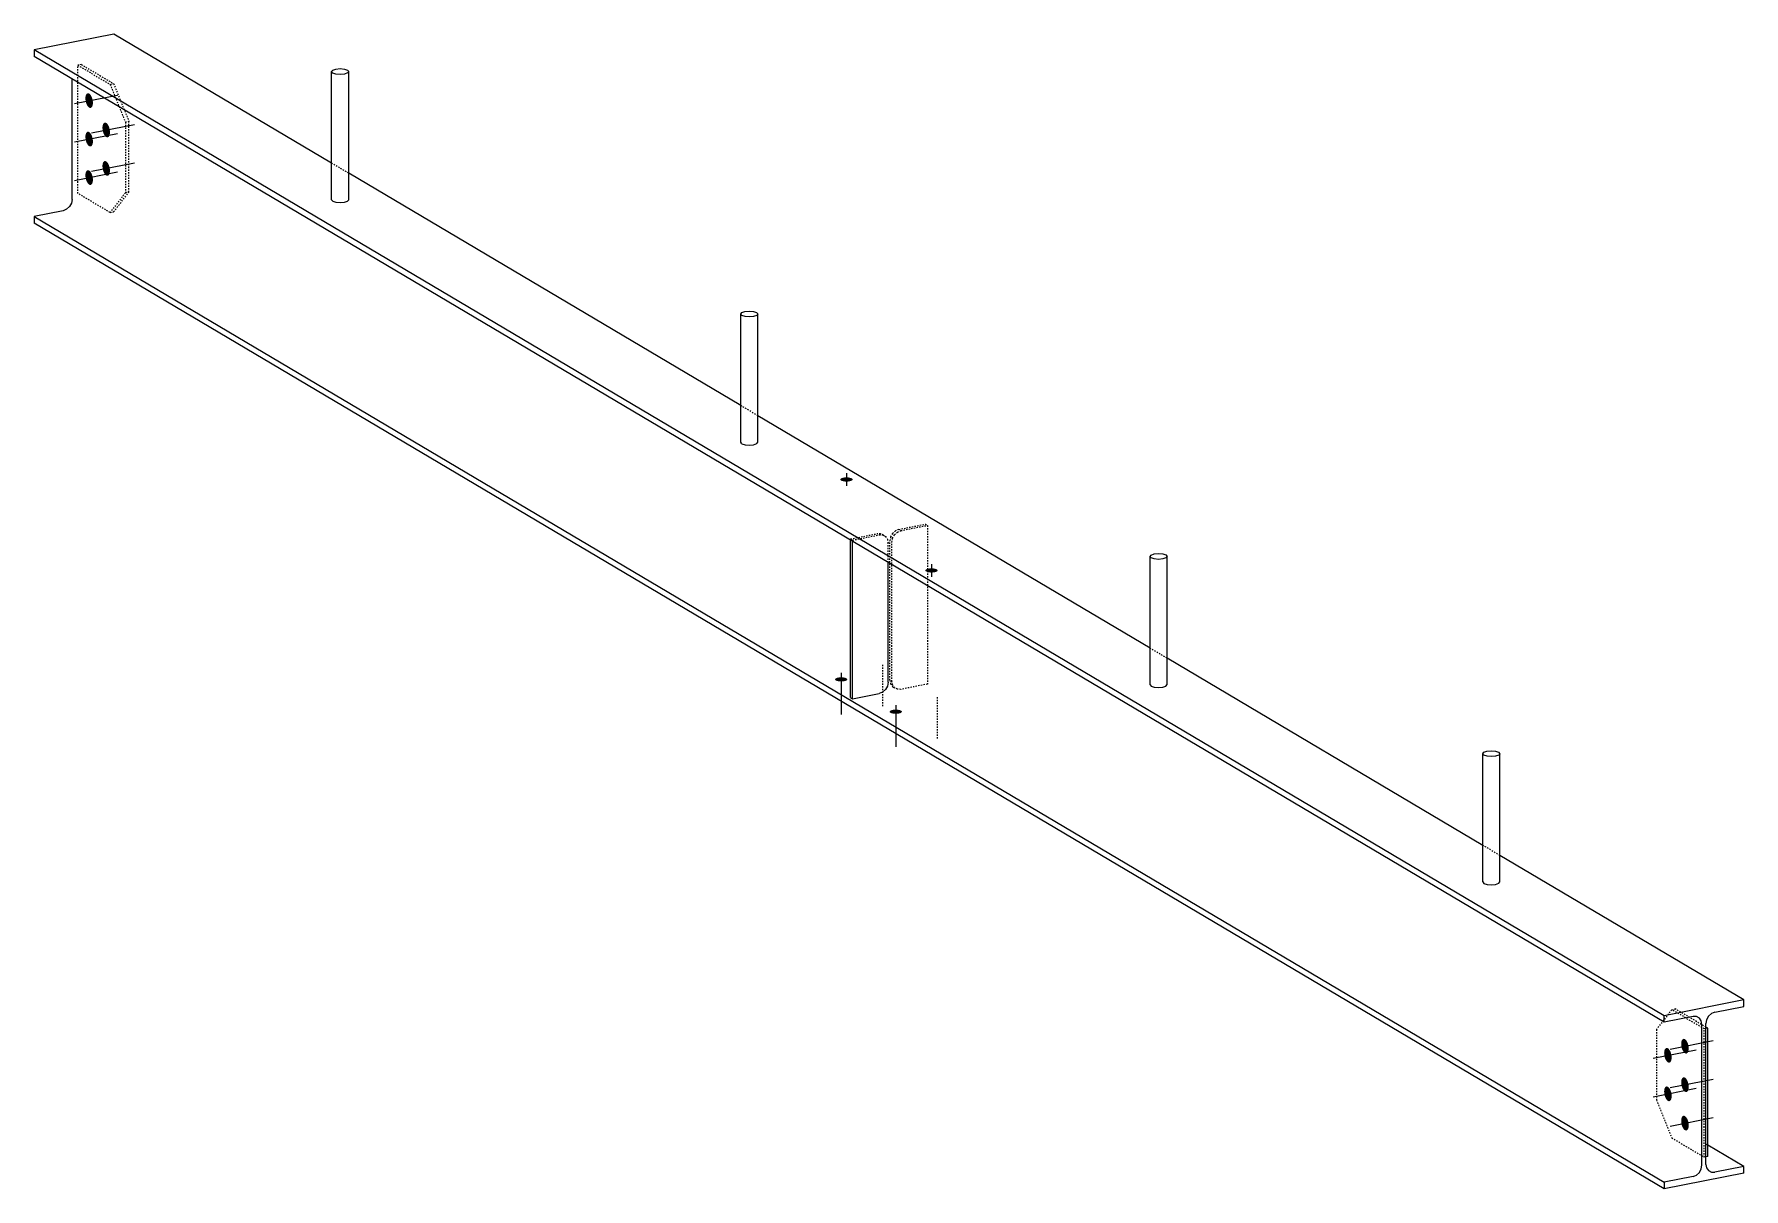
# Model space of a CAD drawing. Header units: millimetres. Extents: x 29 to 27149, y 7 to 1721.
# Drawn here: x 29 to 2536, y 29 to 1721 of the extents above; entities that cross this region are included whole.
import ezdxf

# ---------------------------------------------------------------- set-up
doc = ezdxf.new("R2010")
doc.units = ezdxf.units.MM
doc.linetypes.add('DXK_LINE_DOT2', pattern=[3.9198, 1.9599, -1.9599])
doc.layers.add('STÅL', color=7, linetype='Continuous')

msp = doc.modelspace()

# ---------------------------------------------------------------- hatches: boundary and pattern name
at = {"layer": 'STÅL', "linetype": 'Continuous'}
for points in [[(114.5, 1625), (114.8, 1622.8), (114.9, 1620.6), (114.8, 1618.5), (114.4, 1616.7), (113.8, 1615.2), (113, 1614.1), (112, 1613.4), (111, 1613.2), (109.9, 1613.5), (108.7, 1614.2), (107.6, 1615.3), (106.6, 1616.9), (105.6, 1618.7), (104.9, 1620.8), (104.3, 1623), (104, 1625.3), (103.9, 1627.5), (104, 1629.6), (104.4, 1631.4), (105, 1632.9), (105.8, 1634), (106.8, 1634.7), (107.8, 1634.9), (108.9, 1634.6), (110.1, 1633.9), (111.2, 1632.7), (112.2, 1631.2), (113.2, 1629.3), (113.9, 1627.3)], [(139.5, 1582), (139.8, 1579.8), (139.9, 1577.6), (139.8, 1575.5), (139.4, 1573.7), (138.8, 1572.2), (138, 1571.1), (137, 1570.4), (136, 1570.2), (134.9, 1570.5), (133.7, 1571.2), (132.6, 1572.3), (131.6, 1573.9), (130.6, 1575.7), (129.9, 1577.8), (129.3, 1580), (129, 1582.3), (128.9, 1584.5), (129, 1586.6), (129.4, 1588.4), (130, 1589.9), (130.8, 1591), (131.8, 1591.7), (132.8, 1591.9), (133.9, 1591.6), (135.1, 1590.9), (136.2, 1589.7), (137.2, 1588.2), (138.2, 1586.3), (138.9, 1584.3)], [(114.5, 1568.7), (114.8, 1566.4), (114.9, 1564.2), (114.8, 1562.1), (114.4, 1560.3), (113.8, 1558.8), (113, 1557.7), (112, 1557), (111, 1556.8), (109.9, 1557.1), (108.7, 1557.8), (107.6, 1559), (106.6, 1560.5), (105.6, 1562.3), (104.9, 1564.4), (104.3, 1566.7), (104, 1568.9), (103.9, 1571.1), (104, 1573.2), (104.4, 1575), (105, 1576.5), (105.8, 1577.6), (106.8, 1578.3), (107.8, 1578.5), (108.9, 1578.2), (110.1, 1577.5), (111.2, 1576.3), (112.2, 1574.8), (113.2, 1573), (113.9, 1570.9)], [(139.5, 1525.7), (139.8, 1523.4), (139.9, 1521.2), (139.8, 1519.1), (139.4, 1517.3), (138.8, 1515.8), (138, 1514.7), (137, 1514), (136, 1513.8), (134.9, 1514.1), (133.7, 1514.8), (132.6, 1516), (131.6, 1517.5), (130.6, 1519.3), (129.9, 1521.4), (129.3, 1523.7), (129, 1525.9), (128.9, 1528.1), (129, 1530.2), (129.4, 1532), (130, 1533.5), (130.8, 1534.6), (131.8, 1535.3), (132.8, 1535.5), (133.9, 1535.2), (135.1, 1534.5), (136.2, 1533.3), (137.2, 1531.8), (138.2, 1530), (138.9, 1527.9)], [(114.5, 1512.3), (114.8, 1510), (114.9, 1507.8), (114.8, 1505.7), (114.4, 1503.9), (113.8, 1502.4), (113, 1501.3), (112, 1500.6), (111, 1500.4), (109.9, 1500.7), (108.7, 1501.4), (107.6, 1502.6), (106.6, 1504.1), (105.6, 1506), (104.9, 1508), (104.3, 1510.3), (104, 1512.5), (103.9, 1514.7), (104, 1516.8), (104.4, 1518.6), (105, 1520.1), (105.8, 1521.2), (106.8, 1521.9), (107.8, 1522.1), (108.9, 1521.8), (110.1, 1521.1), (111.2, 1520), (112.2, 1518.4), (113.2, 1516.6), (113.9, 1514.5)], [(1219.9, 1065.6), (1218.1, 1065.6), (1216.3, 1065.8), (1214.6, 1066.2), (1213.2, 1066.6), (1212.1, 1067.1), (1211.4, 1067.7), (1211, 1068.3), (1211, 1069), (1211.4, 1069.6), (1212.1, 1070.2), (1213.2, 1070.7), (1214.6, 1071.1), (1216.3, 1071.5), (1218.1, 1071.7), (1219.9, 1071.7), (1221.8, 1071.7), (1223.6, 1071.5), (1225.2, 1071.1), (1226.6, 1070.7), (1227.7, 1070.2), (1228.5, 1069.6), (1228.9, 1069), (1228.9, 1068.3), (1228.5, 1067.7), (1227.7, 1067.1), (1226.6, 1066.6), (1225.2, 1066.2), (1223.6, 1065.8), (1221.8, 1065.6)], [(1344.6, 932.2), (1342.7, 932.3), (1340.9, 932.5), (1339.3, 932.8), (1337.9, 933.2), (1336.8, 933.8), (1336, 934.3), (1335.6, 935), (1335.6, 935.6), (1336, 936.2), (1336.8, 936.8), (1337.9, 937.4), (1339.3, 937.8), (1340.9, 938.1), (1342.7, 938.3), (1344.6, 938.4), (1346.5, 938.3), (1348.2, 938.1), (1349.9, 937.8), (1351.3, 937.4), (1352.4, 936.8), (1353.1, 936.2), (1353.5, 935.6), (1353.5, 935), (1353.1, 934.3), (1352.4, 933.8), (1351.3, 933.2), (1349.9, 932.8), (1348.2, 932.5), (1346.5, 932.3)], [(1212.1, 772.5), (1210.2, 772.6), (1208.5, 772.8), (1206.8, 773.1), (1205.4, 773.5), (1204.3, 774), (1203.6, 774.6), (1203.2, 775.3), (1203.2, 775.9), (1203.6, 776.5), (1204.3, 777.1), (1205.4, 777.6), (1206.8, 778.1), (1208.5, 778.4), (1210.2, 778.6), (1212.1, 778.7), (1214, 778.6), (1215.8, 778.4), (1217.4, 778.1), (1218.8, 777.6), (1219.9, 777.1), (1220.7, 776.5), (1221.1, 775.9), (1221.1, 775.3), (1220.7, 774.6), (1219.9, 774), (1218.8, 773.5), (1217.4, 773.1), (1215.8, 772.8), (1214, 772.6)], [(1292.1, 725.1), (1290.2, 725.2), (1288.5, 725.4), (1286.8, 725.7), (1285.4, 726.1), (1284.3, 726.7), (1283.6, 727.2), (1283.2, 727.9), (1283.2, 728.5), (1283.6, 729.1), (1284.3, 729.7), (1285.4, 730.3), (1286.8, 730.7), (1288.5, 731), (1290.2, 731.2), (1292.1, 731.3), (1294, 731.2), (1295.8, 731), (1297.4, 730.7), (1298.8, 730.3), (1299.9, 729.7), (1300.7, 729.1), (1301.1, 728.5), (1301.1, 727.9), (1300.7, 727.2), (1299.9, 726.7), (1298.8, 726.1), (1297.4, 725.7), (1295.8, 725.4), (1294, 725.2)], [(2429.5, 225.4), (2429.8, 223.2), (2429.9, 221), (2429.8, 218.9), (2429.4, 217.1), (2428.8, 215.6), (2428, 214.5), (2427, 213.8), (2426, 213.6), (2424.9, 213.9), (2423.7, 214.6), (2422.6, 215.8), (2421.6, 217.3), (2420.6, 219.1), (2419.9, 221.2), (2419.3, 223.4), (2419, 225.7), (2418.9, 227.9), (2419, 230), (2419.4, 231.8), (2420, 233.3), (2420.8, 234.4), (2421.8, 235.1), (2422.8, 235.3), (2423.9, 235), (2425.1, 234.3), (2426.2, 233.1), (2427.2, 231.6), (2428.2, 229.8), (2428.9, 227.7)], [(2454.5, 238.8), (2454.8, 236.6), (2454.9, 234.4), (2454.8, 232.3), (2454.4, 230.5), (2453.8, 229), (2453, 227.9), (2452, 227.2), (2451, 227), (2449.9, 227.3), (2448.7, 228), (2447.6, 229.1), (2446.6, 230.7), (2445.6, 232.5), (2444.9, 234.6), (2444.3, 236.8), (2444, 239.1), (2443.9, 241.3), (2444, 243.4), (2444.4, 245.2), (2445, 246.7), (2445.8, 247.8), (2446.8, 248.5), (2447.8, 248.7), (2448.9, 248.4), (2450.1, 247.7), (2451.2, 246.5), (2452.2, 245), (2453.2, 243.1), (2453.9, 241.1)], [(2429.5, 169.1), (2429.8, 166.8), (2429.9, 164.6), (2429.8, 162.5), (2429.4, 160.7), (2428.8, 159.2), (2428, 158.1), (2427, 157.4), (2426, 157.2), (2424.9, 157.5), (2423.7, 158.2), (2422.6, 159.4), (2421.6, 160.9), (2420.6, 162.8), (2419.9, 164.8), (2419.3, 167.1), (2419, 169.3), (2418.9, 171.5), (2419, 173.6), (2419.4, 175.4), (2420, 176.9), (2420.8, 178), (2421.8, 178.7), (2422.8, 178.9), (2423.9, 178.6), (2425.1, 177.9), (2426.2, 176.8), (2427.2, 175.2), (2428.2, 173.4), (2428.9, 171.3)], [(2454.5, 182.4), (2454.8, 180.2), (2454.9, 178), (2454.8, 175.9), (2454.4, 174.1), (2453.8, 172.6), (2453, 171.5), (2452, 170.8), (2451, 170.6), (2449.9, 170.9), (2448.7, 171.6), (2447.6, 172.8), (2446.6, 174.3), (2445.6, 176.1), (2444.9, 178.2), (2444.3, 180.4), (2444, 182.7), (2443.9, 184.9), (2444, 187), (2444.4, 188.8), (2445, 190.3), (2445.8, 191.4), (2446.8, 192.1), (2447.8, 192.3), (2448.9, 192), (2450.1, 191.3), (2451.2, 190.1), (2452.2, 188.6), (2453.2, 186.8), (2453.9, 184.7)], [(2454.5, 126.1), (2454.8, 123.8), (2454.9, 121.6), (2454.8, 119.5), (2454.4, 117.7), (2453.8, 116.2), (2453, 115.1), (2452, 114.4), (2451, 114.2), (2449.9, 114.5), (2448.7, 115.2), (2447.6, 116.4), (2446.6, 117.9), (2445.6, 119.8), (2444.9, 121.8), (2444.3, 124.1), (2444, 126.3), (2443.9, 128.5), (2444, 130.6), (2444.4, 132.4), (2445, 133.9), (2445.8, 135), (2446.8, 135.7), (2447.8, 135.9), (2448.9, 135.6), (2450.1, 134.9), (2451.2, 133.8), (2452.2, 132.2), (2453.2, 130.4), (2453.9, 128.3)]]:
    msp.add_hatch(color=96, dxfattribs=at).paths.add_polyline_path(points)

# ---------------------------------------------------------------- linework, layer by layer
at = {"layer": 'STÅL', "color": 2, "linetype": 'Continuous'}
for p, q in [((145.7, 1721.4), (28.8, 1698.3)), ((465, 1532.3), (145.7, 1721.4)), ((2418.8, 282.5), (28.8, 1698.3)), ((28.8, 1698.3), (28.8, 1688.8)), ((2418.8, 272.9), (28.8, 1688.8)), ((84.4, 1479.3), (84.4, 1655.8)), ((465, 1666.6), (466.6, 1668.8)), ((466.7, 1664.5), (465, 1666.6)), ((465, 1478.7), (465, 1666.6)), ((466.6, 1668.8), (471.1, 1670.4)), ((471.3, 1663), (466.7, 1664.5)), ((471.1, 1670.4), (477.4, 1671)), ((477.5, 1662.4), (471.3, 1663)), ((477.4, 1671), (483.6, 1670.4)), ((483.8, 1663), (477.5, 1662.4)), ((483.6, 1670.4), (488.2, 1668.8)), ((488.3, 1664.6), (483.8, 1663)), ((488.2, 1668.8), (490, 1666.7)), ((490, 1666.7), (488.3, 1664.6)), ((490, 1478.8), (490, 1666.7)), ((1065, 1176.9), (490, 1517.5)), ((84.4, 1479.3), (83.4, 1473.7)), ((71.4, 1462.6), (28.8, 1454.2)), ((28.8, 1454.2), (2418.8, 38.4)), ((28.8, 1454.2), (28.8, 1444.6)), ((76.4, 1464.7), (71.4, 1462.6)), ((80.6, 1468.6), (76.4, 1464.7)), ((83.4, 1473.7), (80.6, 1468.6)), ((465, 1478.7), (466.7, 1476.6)), ((466.7, 1476.6), (471.3, 1475)), ((471.3, 1475), (477.5, 1474.5)), ((477.5, 1474.5), (483.8, 1475)), ((483.8, 1475), (488.3, 1476.6)), ((488.3, 1476.6), (490, 1478.8)), ((2418.8, 28.8), (28.8, 1444.6)), ((1065, 1311.2), (1066.6, 1313.4)), ((1066.7, 1309.1), (1065, 1311.2)), ((1065, 1123.3), (1065, 1311.2)), ((1066.6, 1313.4), (1071.1, 1314.9)), ((1071.3, 1307.5), (1066.7, 1309.1)), ((1071.1, 1314.9), (1077.4, 1315.5)), ((1077.5, 1307), (1071.3, 1307.5)), ((1077.4, 1315.5), (1083.6, 1315)), ((1083.8, 1307.6), (1077.5, 1307)), ((1083.6, 1315), (1088.2, 1313.4)), ((1088.3, 1309.1), (1083.8, 1307.6)), ((1088.2, 1313.4), (1090, 1311.3)), ((1090, 1311.3), (1088.3, 1309.1)), ((1090, 1123.3), (1090, 1311.3)), ((1665, 821.4), (1090, 1162.1)), ((1066.7, 1121.1), (1065, 1123.3)), ((1066.7, 1121.1), (1071.3, 1119.6)), ((1071.3, 1119.6), (1077.5, 1119)), ((1077.5, 1119), (1083.8, 1119.6)), ((1083.8, 1119.6), (1088.3, 1121.2)), ((1088.3, 1121.2), (1090, 1123.3)), ((1225.9, 748.8), (1225.9, 979.6)), ((1228.9, 747.1), (1228.9, 977.8)), ((1665, 955.8), (1666.6, 957.9)), ((1666.7, 953.6), (1665, 955.8)), ((1665, 767.8), (1665, 955.8)), ((1666.6, 957.9), (1671.1, 959.5)), ((1671.3, 952.1), (1666.7, 953.6)), ((1671.1, 959.5), (1677.4, 960.1)), ((1677.4, 960.1), (1683.6, 959.5)), ((1683.6, 959.5), (1688.2, 958)), ((1688.3, 953.7), (1683.8, 952.1)), ((1688.2, 958), (1690, 955.8)), ((1690, 955.8), (1688.3, 953.7)), ((1690, 767.9), (1690, 955.8)), ((1280.9, 771.4), (1280.9, 947)), ((1677.5, 951.5), (1671.3, 952.1)), ((1683.8, 952.1), (1677.5, 951.5)), ((2153, 532.3), (1690, 806.6)), ((1228.9, 747.1), (1267.9, 754.8)), ((1272.9, 756.8), (1267.9, 754.8)), ((1277.1, 760.7), (1272.9, 756.8)), ((1279.9, 765.8), (1277.1, 760.7)), ((1280.9, 771.4), (1279.9, 765.8)), ((1665, 767.8), (1666.7, 765.7)), ((1666.7, 765.7), (1671.3, 764.1)), ((1671.3, 764.1), (1677.5, 763.6)), ((1677.5, 763.6), (1683.8, 764.2)), ((1683.8, 764.2), (1688.3, 765.7)), ((1688.3, 765.7), (1690, 767.9)), ((1225.9, 748.8), (1228.9, 747.1)), ((2153, 666.7), (2154.6, 668.8)), ((2154.7, 664.6), (2153, 666.7)), ((2153, 478.7), (2153, 666.7)), ((2154.6, 668.8), (2159.1, 670.4)), ((2159.3, 663), (2154.7, 664.6)), ((2159.1, 670.4), (2165.4, 671)), ((2165.5, 662.4), (2159.3, 663)), ((2165.4, 671), (2171.6, 670.4)), ((2171.8, 663), (2165.5, 662.4)), ((2171.6, 670.4), (2176.2, 668.9)), ((2176.3, 664.6), (2171.8, 663)), ((2176.2, 668.9), (2178, 666.7)), ((2178, 666.7), (2176.3, 664.6)), ((2178, 478.8), (2178, 666.7)), ((2535.7, 305.6), (2178, 517.5)), ((2153, 478.7), (2154.7, 476.6)), ((2154.7, 476.6), (2159.3, 475.1)), ((2171.8, 475.1), (2176.3, 476.7)), ((2176.3, 476.7), (2178, 478.8)), ((2159.3, 475.1), (2165.5, 474.5)), ((2165.5, 474.5), (2171.8, 475.1)), ((2535.7, 305.6), (2418.8, 282.5)), ((2535.7, 296), (2535.7, 305.6)), ((2418.8, 272.9), (2418.8, 282.5)), ((2461.4, 281.3), (2418.8, 272.9)), ((2466.4, 281.3), (2461.4, 281.3)), ((2470.6, 279), (2466.4, 281.3)), ((2473.4, 275), (2470.6, 279)), ((2481.1, 276.5), (2480.1, 270.9)), ((2483.9, 281.7), (2481.1, 276.5)), ((2488.1, 285.6), (2483.9, 281.7)), ((2493.1, 287.6), (2488.1, 285.6)), ((2493.1, 287.6), (2535.7, 296)), ((2474.4, 269.8), (2473.4, 275)), ((2474.4, 63.5), (2474.4, 269.8)), ((2480.1, 64.6), (2480.1, 270.9)), ((2482.8, 264.2), (2480.1, 265.8)), ((2482.8, 264.2), (2480.1, 263.7)), ((2482.8, 76.3), (2482.8, 264.2)), ((2482.8, 76.3), (2480.1, 75.8)), ((2535.7, 61.5), (2482.8, 92.8)), ((2535.7, 51.9), (2418.8, 28.8)), ((2466.4, 48.9), (2470.6, 52.7)), ((2470.6, 52.7), (2473.4, 57.9)), ((2473.4, 57.9), (2474.4, 63.5)), ((2480.1, 64.6), (2481.1, 59.4)), ((2481.1, 59.4), (2483.9, 55.4)), ((2483.9, 55.4), (2488.1, 53.1)), ((2488.1, 53.1), (2493.1, 53.1)), ((2535.7, 61.5), (2493.1, 53.1)), ((2535.7, 51.9), (2535.7, 61.5)), ((2461.4, 46.8), (2418.8, 38.4)), ((2418.8, 38.4), (2418.8, 28.8)), ((2461.4, 46.8), (2466.4, 48.9))]:
    msp.add_line(p, q, dxfattribs=at)
at = {"layer": 'STÅL', "color": 7, "linetype": 'DXK_LINE_DOT2'}
for p, q in [((97.8, 1677.1), (92.6, 1676.1)), ((92.6, 1676.1), (140.1, 1647.9)), ((92.6, 1488.1), (92.6, 1676.1)), ((97.8, 1677.1), (145.3, 1649)), ((140.1, 1647.9), (145.3, 1649)), ((140.1, 1647.9), (162.6, 1592.3)), ((145.3, 1649), (167.8, 1593.4)), ((167.8, 1593.4), (162.6, 1592.3)), ((162.6, 1592.3), (162.6, 1489)), ((167.8, 1490), (167.8, 1593.4)), ((490, 1517.5), (465, 1532.3)), ((140.1, 1460), (92.6, 1488.1)), ((162.6, 1489), (140.1, 1460)), ((145.3, 1461), (167.8, 1490)), ((167.8, 1490), (162.6, 1489)), ((140.1, 1460), (145.3, 1461)), ((1090, 1162.1), (1065, 1176.9)), ((1296.6, 995.5), (1335.6, 1003.2)), ((1335.6, 1003.2), (1338.6, 1001.4)), ((1225.9, 981.5), (1264.9, 989.2)), ((1225.9, 979.6), (1225.9, 981.5)), ((1225.9, 981.5), (1228.9, 979.7)), ((1228.9, 979.7), (1267.9, 987.4)), ((1228.9, 977.8), (1228.9, 979.7)), ((1269.9, 989.1), (1264.9, 989.2)), ((1267.9, 987.4), (1272.9, 987.3)), ((1274.1, 986.9), (1269.9, 989.1)), ((1272.9, 987.3), (1277.1, 985.1)), ((1274.1, 986.9), (1277.1, 985.1)), ((1277.1, 985.1), (1279.9, 981.1)), ((1279.9, 981.1), (1280.9, 975.9)), ((1284.6, 984.4), (1283.6, 978.8)), ((1283.6, 774.3), (1283.6, 978.8)), ((1287.4, 989.5), (1284.6, 984.4)), ((1286.6, 977), (1287.6, 982.6)), ((1291.6, 993.4), (1287.4, 989.5)), ((1287.6, 982.6), (1290.4, 987.7)), ((1290.4, 987.7), (1294.6, 991.6)), ((1296.6, 995.5), (1291.6, 993.4)), ((1294.6, 991.6), (1299.6, 993.7)), ((1299.6, 993.7), (1338.6, 1001.4)), ((1338.6, 1001.4), (1338.6, 768.7)), ((1280.9, 947), (1280.9, 975.9)), ((1286.6, 772.6), (1286.6, 977)), ((1690, 806.6), (1665, 821.4)), ((1283.6, 774.3), (1284.6, 769.1)), ((1284.6, 769.1), (1287.4, 765.1)), ((1287.6, 767.4), (1286.6, 772.6)), ((1287.4, 765.1), (1290.4, 763.3)), ((1290.4, 763.3), (1287.6, 767.4)), ((1294.6, 761.1), (1290.4, 763.3)), ((1299.6, 761), (1294.6, 761.1)), ((1338.6, 768.7), (1299.6, 761)), ((2178, 517.5), (2153, 532.3)), ((2430.1, 291.4), (2407.6, 262.4)), ((2430.1, 291.4), (2435.3, 292.4)), ((2477.6, 263.2), (2430.1, 291.4)), ((2480.1, 265.8), (2435.3, 292.4)), ((2407.6, 262.4), (2407.6, 159)), ((2480.1, 263.7), (2477.6, 263.2)), ((2477.6, 75.3), (2477.6, 263.2)), ((2407.6, 159), (2430.1, 103.4)), ((2430.1, 103.4), (2477.6, 75.3)), ((2480.1, 75.8), (2477.6, 75.3)), ((2482.8, 92.8), (2480.1, 94.4))]:
    msp.add_line(p, q, dxfattribs=at)
at = {"layer": 'STÅL', "color": 96, "linetype": 'Continuous'}
for p, q in [((87.7, 1619.8), (151, 1632.2)), ((112.7, 1576.8), (176, 1589.2)), ((87.7, 1563.4), (151, 1575.9)), ((112.7, 1520.4), (176, 1532.9)), ((87.7, 1507), (151, 1519.5)), ((1219.9, 1078), (1219.9, 1059.1)), ((1344.6, 944.7), (1344.6, 925.7)), ((1212.1, 785), (1212.1, 723.9)), ((1292.1, 737.6), (1292.1, 676.5)), ((2402.7, 220.2), (2466, 232.7)), ((2427.7, 233.6), (2491, 246)), ((2402.7, 163.8), (2466, 176.3)), ((2427.7, 177.2), (2491, 189.7)), ((2427.7, 120.8), (2491, 133.3))]:
    msp.add_line(p, q, dxfattribs=at)
at = {"layer": 'STÅL', "color": 96, "linetype": 'DXK_LINE_DOT2'}
for p, q in [((1272.7, 797), (1272.7, 735.9)), ((1352.7, 749.6), (1352.7, 688.5))]:
    msp.add_line(p, q, dxfattribs=at)

doc.saveas('drawing.dxf')
